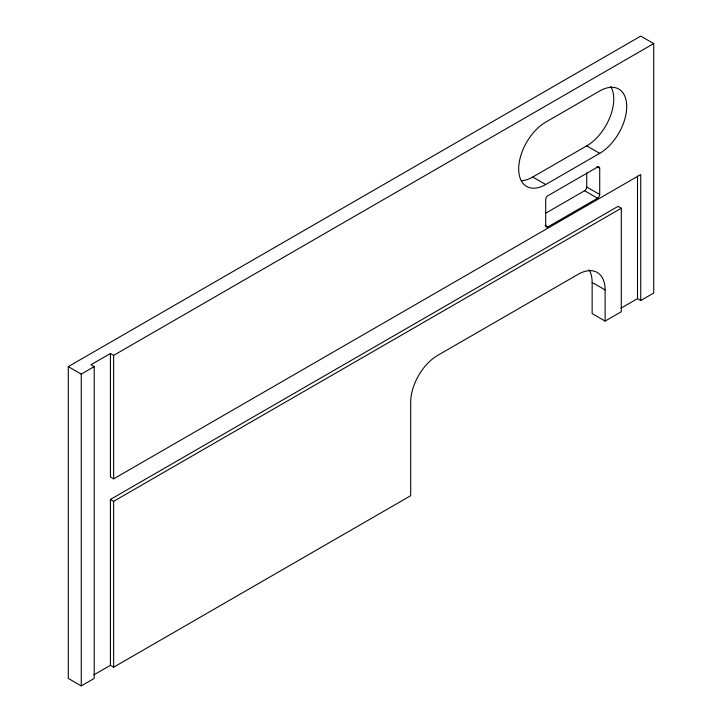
<?xml version="1.0" encoding="UTF-8"?>
<svg xmlns="http://www.w3.org/2000/svg" width="722" height="722" viewBox="0 0 722 722"><rect width="100%" height="100%" fill="white"/><g stroke="black" fill="none" stroke-linecap="round" stroke-linejoin="round"><path stroke-width="1.08" d="M653.717 43.582L113.652 355.386L110.412 353.518L90.972 364.736L94.212 366.614L94.212 678.418L81.252 685.9L68.283 678.418L68.283 366.614L640.748 36.1L653.717 43.582L653.717 293.033L640.748 300.514L637.508 298.637L620.983 308.186M68.283 366.614L81.252 374.095L94.212 366.614M521.32 180.708A38.185 22.048 -60 0 0 532.737 177.034L586.742 145.853A38.185 22.048 -60 0 0 610.695 86.441M545.706 184.516L599.711 153.335A38.185 22.048 -60 0 0 626.714 106.567A38.185 22.048 -60 0 0 599.711 90.981L545.706 122.153A38.185 22.048 -60 0 0 518.694 168.93A38.185 22.048 -60 0 0 545.706 184.516L532.737 177.034M545.615 213.252L584.585 190.752A3.059 1.76 -60 0 0 586.742 187.016L586.742 172.829M547.863 226.925L597.545 198.243A3.059 1.76 -60 0 0 599.711 194.498L599.711 168.307A3.059 1.76 -60 0 0 597.545 167.062L547.863 195.743A3.059 1.76 -60 0 0 545.706 199.489L545.706 225.679A3.059 1.76 -60 0 0 547.863 226.925L545.083 225.318M110.412 353.518L110.412 476.989L113.652 478.857L640.748 174.543L640.748 300.514M93.887 674.862L110.412 665.323L110.412 499.443L618.068 206.348L621.308 208.216L621.308 311.733L605.108 321.091L592.148 313.61L592.148 282.428A38.185 22.048 -60 0 0 589.089 269.784M110.412 499.443L113.652 501.312L621.308 208.216M110.412 665.323L113.652 667.191L410.683 495.698L410.683 402.163A38.185 22.048 -60 0 1 437.685 355.386L578.105 274.324A38.185 22.048 -60 0 1 605.108 289.91L605.108 321.091M586.742 145.853L599.711 153.335M596.932 166.701L599.711 168.307M586.742 187.016L599.711 194.498M584.585 190.752L597.545 198.243M592.148 282.428L605.108 289.91M637.508 176.042L637.508 298.637M113.652 355.386L113.652 478.857M113.652 501.312L113.652 667.191M81.252 374.095L81.252 685.9"/></g></svg>
